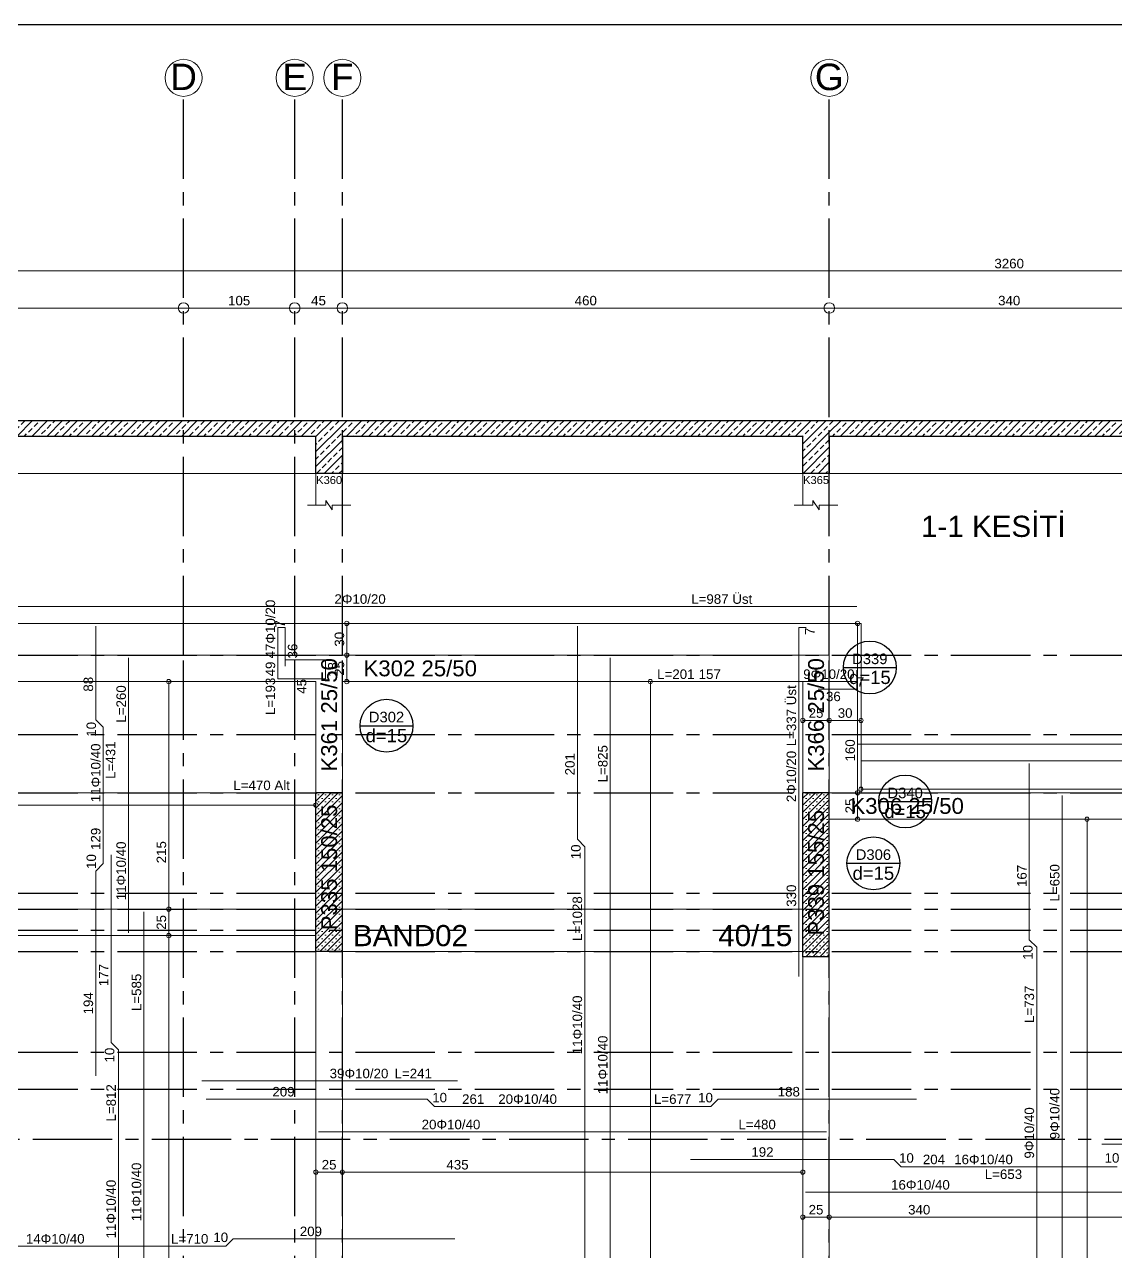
# Model space of a CAD drawing. Header units: millimetres. Extents: x 2232 to 85269, y -3593 to 5869.
# Drawn here: x 61744 to 62775, y 4709 to 5869 of the extents above; entities that cross this region are included whole.
import ezdxf

# ---------------------------------------------------------------- set-up
doc = ezdxf.new("R2010")
doc.units = ezdxf.units.MM
doc.linetypes.add('CENTER2', pattern=[112.5, 75, -12.5, 12.5, -12.5])
doc.linetypes.add('DASHDOT2', pattern=[12.7, 6.35, -3.175, 0, -3.175])
doc.layers.add('aks', color=251, linetype='DASHDOT2', lineweight=35)
for name, color, linetype in [('Donatı Topl. Uzun. Yazısı', 7, 'Continuous'), ('Donatı Uz. Yazısı', 7, 'Continuous'), ('Donatı Yazısı', 7, 'Continuous'), ('Donatı Çizgisi', 7, 'Continuous'), ('Döşeme', 7, 'Continuous'), ('Kiriş', 7, 'Continuous'), ('Panel', 7, 'Continuous'), ('Standart', 7, 'Continuous'), ('Statik Döşeme Kenarı', 7, 'Continuous'), ('Ölçülendirme', 7, 'Continuous')]:
    doc.layers.add(name, color=color, linetype=linetype)
doc.styles.add('arial_1_18', font='arial.ttf', dxfattribs={"height": 0.2})
pattern_1 = [(45, (0, 0), (-7.071068, 7.071068), []), (45, (7.071, 0), (-7.071068, 7.071068), [5, -2.5])]
pattern_2 = [(45, (0, 0), (-3.314563, 3.314563), []), (45, (3.3146, 0), (-3.314563, 3.314563), [0, -4.6875])]

# ---------------------------------------------------------------- blocks, each defined once
blk = doc.blocks.new('IDE612Entity5158')
at = {"layer": 'Standart', "color": 159, "linetype": 'CENTER2', "lineweight": -3}
blk.add_lwpolyline([(-80, 1872.5), (3310, 1872.5)], dxfattribs=at)
blk = doc.blocks.new('IDE612Entity5159')
at = {"layer": 'Standart', "linetype": 'Continuous', "lineweight": -3}
h = blk.add_hatch(dxfattribs=at)
h.set_pattern_fill('ANSI33', color=171, scale=40, style=0)
h.set_pattern_definition(pattern_1)
h.paths.add_polyline_path([(975, 2536.7), (550, 2536.7), (550, 2551.7), (975, 2551.7)])
h = blk.add_hatch(dxfattribs=at)
h.set_pattern_fill('ANSI33', color=171, scale=40, style=0)
h.set_pattern_definition(pattern_1)
h.paths.add_polyline_path([(1000, 2501.7), (975, 2501.7), (975, 2551.7), (1000, 2551.7)])
h = blk.add_hatch(dxfattribs=at)
h.set_pattern_fill('ANSI33', color=171, scale=40, style=0)
h.set_pattern_definition(pattern_1)
h.paths.add_polyline_path([(1435, 2536.7), (1000, 2536.7), (1000, 2551.7), (1435, 2551.7)])
h = blk.add_hatch(dxfattribs=at)
h.set_pattern_fill('ANSI33', color=171, scale=40, style=0)
h.set_pattern_definition(pattern_1)
h.paths.add_polyline_path([(1460, 2501.7), (1435, 2501.7), (1435, 2551.7), (1460, 2551.7)])
h = blk.add_hatch(dxfattribs=at)
h.set_pattern_fill('ANSI33', color=171, scale=40, style=0)
h.set_pattern_definition(pattern_1)
h.paths.add_polyline_path([(1800, 2536.7), (1460, 2536.7), (1460, 2551.7), (1800, 2551.7)])
at = {"layer": 'Standart', "color": 159, "linetype": 'Continuous', "lineweight": -3}
for points in [[(-30, 2551.7), (3260, 2551.7)], [(975, 2536.7), (550, 2536.7)], [(975, 2501.7), (975, 2536.7)], [(1435, 2536.7), (1000, 2536.7)], [(1000, 2536.7), (1000, 2501.7)], [(1435, 2501.7), (1435, 2536.7)], [(1800, 2536.7), (1460, 2536.7)], [(1460, 2536.7), (1460, 2501.7)], [(1000, 2501.7), (975, 2501.7)], [(1460, 2501.7), (1435, 2501.7)]]:
    blk.add_lwpolyline(points, dxfattribs=at)
at = {"layer": 'Standart', "color": 163, "linetype": 'Continuous', "lineweight": 5}
for points in [[(550, 2501.7), (975, 2501.7)], [(975, 2471.7), (975, 2501.7)], [(1000, 2471.7), (1000, 2501.7)], [(1000, 2501.7), (1435, 2501.7)], [(1435, 2471.7), (1435, 2501.7)], [(1460, 2471.7), (1460, 2501.7)], [(1460, 2501.7), (1800, 2501.7)]]:
    blk.add_lwpolyline(points, dxfattribs=at)
at = {"layer": 'Standart', "color": 1, "linetype": 'Continuous', "lineweight": 5}
for points in [[(967, 2471.7), (984.5, 2471.7)], [(984.5, 2471.7), (984.5, 2476.2)], [(984.5, 2476.2), (990.5, 2467.2)], [(990.5, 2467.2), (990.5, 2471.7)], [(990.5, 2471.7), (1008, 2471.7)], [(1427, 2471.7), (1444.5, 2471.7)], [(1444.5, 2471.7), (1444.5, 2476.2)], [(1444.5, 2476.2), (1450.5, 2467.2)], [(1450.5, 2467.2), (1450.5, 2471.7)], [(1450.5, 2471.7), (1468, 2471.7)]]:
    blk.add_lwpolyline(points, dxfattribs=at)
at = {"layer": 'Standart', "color": 250, "linetype": 'Continuous', "lineweight": 5, "style": 'arial_1_18'}
for s, p in [('K360', (975.3, 2491.7)), ('K365', (1435.3, 2491.7))]:
    blk.add_text(s, height=7.5, dxfattribs=at).set_placement(p)
at = {"layer": 'Standart', "color": 166, "linetype": 'Continuous', "lineweight": 5, "style": 'arial_1_18'}
blk.add_text('1-1 KESİTİ', height=20, dxfattribs=at).set_placement((1546.7, 2441.7))
blk = doc.blocks.new('IDE612Entity5177')
at = {"layer": 'Döşeme', "color": 117, "linetype": 'Continuous', "lineweight": -3}
blk.add_lwpolyline([(1476.7, 2133.3), (1526.7, 2133.3)], dxfattribs=at)
blk.add_circle((1501.7, 2133.3), 25, dxfattribs=at)
at = {"layer": 'Döşeme', "color": 178, "linetype": 'Continuous', "lineweight": -3, "style": 'arial_1_18'}
blk.add_text('D306', height=10, dxfattribs=at).set_placement((1485, 2136.5))
at = {"layer": 'Döşeme', "color": 164, "linetype": 'Continuous', "lineweight": -3, "style": 'arial_1_18'}
blk.add_text('d=15', height=12.5, dxfattribs=at).set_placement((1482, 2117.7))
blk = doc.blocks.new('IDE612Entity5178')
at = {"layer": 'Döşeme', "color": 117, "linetype": 'Continuous', "lineweight": -3}
blk.add_lwpolyline([(1016.7, 2263.3), (1066.7, 2263.3)], dxfattribs=at)
blk.add_circle((1041.7, 2263.3), 25, dxfattribs=at)
at = {"layer": 'Döşeme', "color": 178, "linetype": 'Continuous', "lineweight": -3, "style": 'arial_1_18'}
blk.add_text('D302', height=10, dxfattribs=at).set_placement((1025, 2266.5))
at = {"layer": 'Döşeme', "color": 164, "linetype": 'Continuous', "lineweight": -3, "style": 'arial_1_18'}
blk.add_text('d=15', height=12.5, dxfattribs=at).set_placement((1022, 2247.7))
blk = doc.blocks.new('IDE612Entity5181')
at = {"layer": 'Kiriş', "color": 4, "linetype": 'Continuous', "lineweight": 5}
blk.add_lwpolyline([(550, 2065), (975, 2065)], dxfattribs=at)
blk = doc.blocks.new('IDE612Entity5182')
at = {"layer": 'Kiriş', "color": 4, "linetype": 'Continuous', "lineweight": 5}
blk.add_lwpolyline([(550, 2090), (975, 2090)], dxfattribs=at)
blk = doc.blocks.new('IDE612Entity5193')
at = {"layer": 'aks', "color": 251, "linetype": 'CENTER2', "lineweight": -3}
blk.add_lwpolyline([(955, 2330), (955, 2858)], dxfattribs=at)
blk = doc.blocks.new('IDE612Entity5194')
at = {"layer": 'aks', "color": 251, "linetype": 'CENTER2', "lineweight": -3}
blk.add_lwpolyline([(955, 0), (955, 2330)], dxfattribs=at)
blk = doc.blocks.new('IDE612Entity5197')
at = {"layer": 'aks', "color": 30, "linetype": 'Continuous', "lineweight": 5}
blk.add_circle((955, 2875.5), 17.5, dxfattribs=at)
blk = doc.blocks.new('IDE612Entity5198')
at = {"layer": 'aks', "color": 1, "linetype": 'Continuous', "lineweight": 5, "style": 'arial_1_18'}
blk.add_text('E', height=25, dxfattribs=at).set_placement((943.4, 2863.9))
blk = doc.blocks.new('IDE612Entity5242')
at = {"layer": 'aks', "color": 251, "linetype": 'CENTER2', "lineweight": -3}
blk.add_lwpolyline([(1460, 2330), (1460, 2858)], dxfattribs=at)
blk = doc.blocks.new('IDE612Entity5243')
at = {"layer": 'aks', "color": 251, "linetype": 'CENTER2', "lineweight": -3}
blk.add_lwpolyline([(1460, 0), (1460, 2330)], dxfattribs=at)
blk = doc.blocks.new('IDE612Entity5246')
at = {"layer": 'aks', "color": 30, "linetype": 'Continuous', "lineweight": 5}
blk.add_circle((1460, 2875.5), 17.5, dxfattribs=at)
blk = doc.blocks.new('IDE612Entity5247')
at = {"layer": 'aks', "color": 1, "linetype": 'Continuous', "lineweight": 5, "style": 'arial_1_18'}
blk.add_text('G', height=25, dxfattribs=at).set_placement((1446.4, 2863.9))
blk = doc.blocks.new('IDE612Entity5249')
at = {"layer": 'aks', "color": 251, "linetype": 'CENTER2', "lineweight": -3}
blk.add_lwpolyline([(850, 2330), (850, 2858)], dxfattribs=at)
blk = doc.blocks.new('IDE612Entity5250')
at = {"layer": 'aks', "color": 251, "linetype": 'CENTER2', "lineweight": -3}
blk.add_lwpolyline([(850, 0), (850, 2330)], dxfattribs=at)
blk = doc.blocks.new('IDE612Entity5253')
at = {"layer": 'aks', "color": 30, "linetype": 'Continuous', "lineweight": 5}
blk.add_circle((850, 2875.5), 17.5, dxfattribs=at)
blk = doc.blocks.new('IDE612Entity5254')
at = {"layer": 'aks', "color": 1, "linetype": 'Continuous', "lineweight": 5, "style": 'arial_1_18'}
blk.add_text('D', height=25, dxfattribs=at).set_placement((837.4, 2863.9))
blk = doc.blocks.new('IDE612Entity5256')
at = {"layer": 'aks', "color": 251, "linetype": 'CENTER2', "lineweight": -3}
blk.add_lwpolyline([(1000, 2330), (1000, 2858)], dxfattribs=at)
blk = doc.blocks.new('IDE612Entity5257')
at = {"layer": 'aks', "color": 251, "linetype": 'CENTER2', "lineweight": -3}
blk.add_lwpolyline([(1000, 0), (1000, 2330)], dxfattribs=at)
blk = doc.blocks.new('IDE612Entity5260')
at = {"layer": 'aks', "color": 30, "linetype": 'Continuous', "lineweight": 5}
blk.add_circle((1000, 2875.5), 17.5, dxfattribs=at)
blk = doc.blocks.new('IDE612Entity5261')
at = {"layer": 'aks', "color": 1, "linetype": 'Continuous', "lineweight": 5, "style": 'arial_1_18'}
blk.add_text('F', height=25, dxfattribs=at).set_placement((989.3, 2863.9))
blk = doc.blocks.new('IDE612Entity5460')
at = {"layer": 'aks', "color": 251, "linetype": 'CENTER2', "lineweight": -3}
blk.add_lwpolyline([(0, 1920), (3260, 1920)], dxfattribs=at)
blk = doc.blocks.new('IDE612Entity5467')
at = {"layer": 'aks', "color": 251, "linetype": 'CENTER2', "lineweight": -3}
blk.add_lwpolyline([(0, 2070), (3260, 2070)], dxfattribs=at)
blk = doc.blocks.new('IDE612Entity5474')
at = {"layer": 'aks', "color": 251, "linetype": 'CENTER2', "lineweight": -3}
blk.add_lwpolyline([(0, 2090), (3260, 2090)], dxfattribs=at)
blk = doc.blocks.new('IDE612Entity5481')
at = {"layer": 'aks', "color": 251, "linetype": 'CENTER2', "lineweight": -3}
blk.add_lwpolyline([(0, 1955), (3260, 1955)], dxfattribs=at)
blk = doc.blocks.new('IDE612Entity5488')
at = {"layer": 'aks', "color": 251, "linetype": 'CENTER2', "lineweight": -3}
blk.add_lwpolyline([(0, 2105), (3260, 2105)], dxfattribs=at)
blk = doc.blocks.new('IDE612Entity5495')
at = {"layer": 'aks', "color": 251, "linetype": 'CENTER2', "lineweight": -3}
blk.add_lwpolyline([(0, 2050), (3260, 2050)], dxfattribs=at)
blk = doc.blocks.new('IDE612Entity5502')
at = {"layer": 'aks', "color": 251, "linetype": 'CENTER2', "lineweight": -3}
blk.add_lwpolyline([(0, 2200), (3260, 2200)], dxfattribs=at)
blk = doc.blocks.new('IDE612Entity5509')
at = {"layer": 'aks', "color": 251, "linetype": 'CENTER2', "lineweight": -3}
blk.add_lwpolyline([(0, 2255), (3260, 2255)], dxfattribs=at)
blk = doc.blocks.new('IDE612Entity5516')
at = {"layer": 'aks', "color": 251, "linetype": 'CENTER2', "lineweight": -3}
blk.add_lwpolyline([(0, 2330), (3260, 2330)], dxfattribs=at)
blk = doc.blocks.new('IDE612Entity5582')
at = {"layer": 'Panel', "linetype": 'Continuous', "lineweight": 5}
h = blk.add_hatch(dxfattribs=at)
h.set_pattern_fill('SACNCR', color=163, scale=50, style=0)
h.set_pattern_definition(pattern_2)
h.paths.add_polyline_path([(975, 2050), (975, 2200), (1000, 2200), (1000, 2050)])
blk = doc.blocks.new('IDE612Entity5583')
at = {"layer": 'Panel', "color": 164, "linetype": 'Continuous', "lineweight": -3}
blk.add_lwpolyline([(1000, 2050), (975, 2050)], dxfattribs=at)
blk = doc.blocks.new('IDE612Entity5584')
at = {"layer": 'Panel', "color": 164, "linetype": 'Continuous', "lineweight": -3}
blk.add_lwpolyline([(1000, 2050), (1000, 2200)], dxfattribs=at)
blk = doc.blocks.new('IDE612Entity5585')
at = {"layer": 'Panel', "color": 164, "linetype": 'Continuous', "lineweight": -3}
blk.add_lwpolyline([(1000, 2200), (975, 2200)], dxfattribs=at)
blk = doc.blocks.new('IDE612Entity5586')
at = {"layer": 'Panel', "color": 164, "linetype": 'Continuous', "lineweight": -3}
blk.add_lwpolyline([(975, 2050), (975, 2200)], dxfattribs=at)
blk = doc.blocks.new('IDE612Entity5587')
at = {"layer": 'Panel', "color": 159, "linetype": 'Continuous', "lineweight": -3, "style": 'arial_1_18'}
blk.add_text('P335 150/25', height=15, rotation=90, dxfattribs=at).set_placement((995, 2070))
blk = doc.blocks.new('IDE612Entity5588')
at = {"layer": 'Panel', "linetype": 'Continuous', "lineweight": 5}
h = blk.add_hatch(dxfattribs=at)
h.set_pattern_fill('SACNCR', color=163, scale=50, style=0)
h.set_pattern_definition(pattern_2)
h.paths.add_polyline_path([(1435, 2045), (1435, 2200), (1460, 2200), (1460, 2045)])
blk = doc.blocks.new('IDE612Entity5589')
at = {"layer": 'Panel', "color": 164, "linetype": 'Continuous', "lineweight": -3}
blk.add_lwpolyline([(1460, 2045), (1435, 2045)], dxfattribs=at)
blk = doc.blocks.new('IDE612Entity5590')
at = {"layer": 'Panel', "color": 164, "linetype": 'Continuous', "lineweight": -3}
blk.add_lwpolyline([(1460, 2045), (1460, 2200)], dxfattribs=at)
blk = doc.blocks.new('IDE612Entity5591')
at = {"layer": 'Panel', "color": 164, "linetype": 'Continuous', "lineweight": -3}
blk.add_lwpolyline([(1460, 2200), (1435, 2200)], dxfattribs=at)
blk = doc.blocks.new('IDE612Entity5592')
at = {"layer": 'Panel', "color": 164, "linetype": 'Continuous', "lineweight": -3}
blk.add_lwpolyline([(1435, 2045), (1435, 2200)], dxfattribs=at)
blk = doc.blocks.new('IDE612Entity5593')
at = {"layer": 'Panel', "color": 159, "linetype": 'Continuous', "lineweight": -3, "style": 'arial_1_18'}
blk.add_text('P339 155/25', height=15, rotation=90, dxfattribs=at).set_placement((1455, 2065))
blk = doc.blocks.new('IDE612Entity5672')
at = {"layer": 'Kiriş', "color": 4, "linetype": 'Continuous', "lineweight": 5}
blk.add_lwpolyline([(1000, 2200), (1000, 2305)], dxfattribs=at)
blk = doc.blocks.new('IDE612Entity5673')
at = {"layer": 'Kiriş', "color": 4, "linetype": 'Continuous', "lineweight": 5}
blk.add_lwpolyline([(975, 2200), (975, 2305)], dxfattribs=at)
blk = doc.blocks.new('IDE612Entity5674')
at = {"layer": 'Kiriş', "color": 159, "linetype": 'Continuous', "lineweight": 5, "style": 'arial_1_18'}
blk.add_text('K361 25/50', height=15, rotation=90, dxfattribs=at).set_placement((995, 2220))
blk = doc.blocks.new('IDE612Entity5675')
at = {"layer": 'Kiriş', "color": 4, "linetype": 'Continuous', "lineweight": 5}
blk.add_lwpolyline([(1460, 2200), (1460, 2330)], dxfattribs=at)
blk = doc.blocks.new('IDE612Entity5676')
at = {"layer": 'Kiriş', "color": 4, "linetype": 'Continuous', "lineweight": 5}
blk.add_lwpolyline([(1435, 2200), (1435, 2305)], dxfattribs=at)
blk = doc.blocks.new('IDE612Entity5677')
at = {"layer": 'Kiriş', "color": 159, "linetype": 'Continuous', "lineweight": 5, "style": 'arial_1_18'}
blk.add_text('K366 25/50', height=15, rotation=90, dxfattribs=at).set_placement((1455, 2220))
blk = doc.blocks.new('IDE612Entity5717')
at = {"layer": 'Kiriş', "color": 4, "linetype": 'Continuous', "lineweight": 5}
blk.add_lwpolyline([(550, 2305), (975, 2305)], dxfattribs=at)
blk = doc.blocks.new('IDE612Entity5718')
at = {"layer": 'Kiriş', "color": 4, "linetype": 'Continuous', "lineweight": 5}
blk.add_lwpolyline([(525, 2330), (1000, 2330)], dxfattribs=at)
blk = doc.blocks.new('IDE612Entity5720')
at = {"layer": 'Kiriş', "color": 4, "linetype": 'Continuous', "lineweight": 5}
blk.add_lwpolyline([(1000, 2305), (1435, 2305)], dxfattribs=at)
blk = doc.blocks.new('IDE612Entity5721')
at = {"layer": 'Kiriş', "color": 4, "linetype": 'Continuous', "lineweight": 5}
blk.add_lwpolyline([(1000, 2330), (1460, 2330)], dxfattribs=at)
blk = doc.blocks.new('IDE612Entity5722')
at = {"layer": 'Kiriş', "color": 159, "linetype": 'Continuous', "lineweight": 5, "style": 'arial_1_18'}
blk.add_text('K302 25/50', height=15, dxfattribs=at).set_placement((1020, 2310))
blk = doc.blocks.new('IDE612Entity5723')
at = {"layer": 'Kiriş', "color": 4, "linetype": 'Continuous', "lineweight": 5}
blk.add_lwpolyline([(1460, 2175), (1800, 2175)], dxfattribs=at)
blk = doc.blocks.new('IDE612Entity5724')
at = {"layer": 'Kiriş', "color": 4, "linetype": 'Continuous', "lineweight": 5}
blk.add_lwpolyline([(1460, 2200), (1490, 2200)], dxfattribs=at)
blk = doc.blocks.new('IDE612Entity5725')
at = {"layer": 'Kiriş', "color": 4, "linetype": 'Continuous', "lineweight": 5}
blk.add_lwpolyline([(1490, 2200), (1800, 2200)], dxfattribs=at)
blk = doc.blocks.new('IDE612Entity5726')
at = {"layer": 'Kiriş', "color": 159, "linetype": 'Continuous', "lineweight": 5, "style": 'arial_1_18'}
blk.add_text('K306 25/50', height=15, dxfattribs=at).set_placement((1480, 2180))
blk = doc.blocks.new('IDE612Entity5748')
at = {"layer": 'Kiriş', "color": 4, "linetype": 'Continuous', "lineweight": 5}
blk.add_lwpolyline([(1000, 1525), (1000, 2050)], dxfattribs=at)
blk = doc.blocks.new('IDE612Entity5749')
at = {"layer": 'Kiriş', "color": 4, "linetype": 'Continuous', "lineweight": 5}
blk.add_lwpolyline([(975, 1525), (975, 2050)], dxfattribs=at)
blk = doc.blocks.new('IDE612Entity5751')
at = {"layer": 'Kiriş', "color": 4, "linetype": 'Continuous', "lineweight": 5}
blk.add_lwpolyline([(1460, 1570), (1460, 2045)], dxfattribs=at)
blk = doc.blocks.new('IDE612Entity5752')
at = {"layer": 'Kiriş', "color": 4, "linetype": 'Continuous', "lineweight": 5}
blk.add_lwpolyline([(1435, 1570), (1435, 2045)], dxfattribs=at)
blk = doc.blocks.new('IDE612Entity6110')
at = {"layer": 'Statik Döşeme Kenarı', "color": 1, "linetype": 'Continuous', "lineweight": 5}
blk.add_lwpolyline([(1490, 2230), (3260, 2230)], dxfattribs=at)
blk = doc.blocks.new('IDE612Entity6111')
at = {"layer": 'Statik Döşeme Kenarı', "color": 1, "linetype": 'Continuous', "lineweight": 5}
blk.add_lwpolyline([(1490, 2230), (1490, 2330)], dxfattribs=at)
blk = doc.blocks.new('IDE612Entity6112')
at = {"layer": 'Statik Döşeme Kenarı', "color": 1, "linetype": 'Continuous', "lineweight": 5}
blk.add_lwpolyline([(1490, 2330), (1490, 2360)], dxfattribs=at)
blk = doc.blocks.new('IDE612Entity6113')
at = {"layer": 'Statik Döşeme Kenarı', "color": 1, "linetype": 'Continuous', "lineweight": 5}
blk.add_lwpolyline([(525, 2360), (1490, 2360)], dxfattribs=at)
blk = doc.blocks.new('IDE612Entity6136')
at = {"layer": 'Statik Döşeme Kenarı', "color": 1, "linetype": 'Continuous', "lineweight": 5}
blk.add_lwpolyline([(1460, 2330), (1460, 2360)], dxfattribs=at)
blk = doc.blocks.new('IDE612Entity6137')
at = {"layer": 'Statik Döşeme Kenarı', "color": 1, "linetype": 'Continuous', "lineweight": 5}
blk.add_lwpolyline([(1490, 2200), (1490, 2230)], dxfattribs=at)
blk = doc.blocks.new('IDE612Entity6138')
at = {"layer": 'Döşeme', "color": 117, "linetype": 'Continuous', "lineweight": -3}
blk.add_lwpolyline([(1506.7, 2191.7), (1556.7, 2191.7)], dxfattribs=at)
blk.add_circle((1531.7, 2191.7), 25, dxfattribs=at)
at = {"layer": 'Döşeme', "color": 178, "linetype": 'Continuous', "lineweight": -3, "style": 'arial_1_18'}
blk.add_text('D340', height=10, dxfattribs=at).set_placement((1515, 2194.8))
at = {"layer": 'Döşeme', "color": 164, "linetype": 'Continuous', "lineweight": -3, "style": 'arial_1_18'}
blk.add_text('d=15', height=12.5, dxfattribs=at).set_placement((1512, 2176))
blk = doc.blocks.new('IDE612Entity6139')
at = {"layer": 'Döşeme', "color": 117, "linetype": 'Continuous', "lineweight": -3}
blk.add_lwpolyline([(1473.3, 2318.3), (1523.3, 2318.3)], dxfattribs=at)
blk.add_circle((1498.3, 2318.3), 25, dxfattribs=at)
at = {"layer": 'Döşeme', "color": 178, "linetype": 'Continuous', "lineweight": -3, "style": 'arial_1_18'}
blk.add_text('D339', height=10, dxfattribs=at).set_placement((1481.6, 2321.5))
at = {"layer": 'Döşeme', "color": 164, "linetype": 'Continuous', "lineweight": -3, "style": 'arial_1_18'}
blk.add_text('d=15', height=12.5, dxfattribs=at).set_placement((1478.7, 2302.7))
blk = doc.blocks.new('IDE612Entity6183')
at = {"layer": 'Kiriş', "color": 231, "linetype": 'Continuous', "lineweight": 5}
blk.add_lwpolyline([(1000, 2090), (1435, 2090)], dxfattribs=at)
blk = doc.blocks.new('IDE612Entity6184')
at = {"layer": 'Kiriş', "color": 231, "linetype": 'Continuous', "lineweight": 5}
blk.add_lwpolyline([(975, 2050), (1000, 2050)], dxfattribs=at)
blk = doc.blocks.new('IDE612Entity6185')
at = {"layer": 'Kiriş', "color": 231, "linetype": 'Continuous', "lineweight": 5}
blk.add_lwpolyline([(1000, 2050), (1435, 2050)], dxfattribs=at)
blk = doc.blocks.new('IDE612Entity6186')
at = {"layer": 'Kiriş', "color": 231, "linetype": 'Continuous', "lineweight": 5}
blk.add_lwpolyline([(975, 2050), (975, 2065)], dxfattribs=at)
blk = doc.blocks.new('IDE612Entity6187')
at = {"layer": 'Kiriş', "color": 231, "linetype": 'Continuous', "lineweight": 5}
blk.add_lwpolyline([(975, 2065), (975, 2090)], dxfattribs=at)
blk = doc.blocks.new('IDE612Entity6188')
at = {"layer": 'Kiriş', "color": 231, "linetype": 'Continuous', "lineweight": 5}
blk.add_lwpolyline([(1460, 2050), (1460, 2090)], dxfattribs=at)
blk = doc.blocks.new('IDE612Entity6189')
at = {"layer": 'Kiriş', "color": 166, "linetype": 'Continuous', "lineweight": 5, "style": 'arial_1_18'}
blk.add_text('BAND02', height=20, dxfattribs=at).set_placement((1010, 2055))
blk = doc.blocks.new('IDE612Entity6190')
at = {"layer": 'Kiriş', "color": 166, "linetype": 'Continuous', "lineweight": 5, "style": 'arial_1_18'}
blk.add_text('40/15', height=20, dxfattribs=at).set_placement((1355.1, 2055))
blk = doc.blocks.new('IDE612Entity6482')
at = {"layer": 'Ölçülendirme', "color": 1, "linetype": 'Continuous', "lineweight": 5}
for points in [[(-8, 2693), (3268, 2693)], [(-8, 2658), (3268, 2658)]]:
    blk.add_lwpolyline(points, dxfattribs=at)
for centre in [(850, 2658), (955, 2658), (1000, 2658), (1460, 2658)]:
    blk.add_circle(centre, 5, dxfattribs=at)
at = {"layer": 'Ölçülendirme', "color": 1, "linetype": 'Continuous', "lineweight": 5, "style": 'arial_1_18'}
for s, p in [('3260', (1616, 2695.5)), ('105', (892, 2660.5)), ('45', (970.5, 2660.5)), ('460', (1219.5, 2660.5)), ('340', (1619.5, 2660.5))]:
    blk.add_text(s, height=9, dxfattribs=at).set_placement(p)
blk = doc.blocks.new('IDE612Entity6497')
at = {"layer": 'Donatı Çizgisi', "color": 5, "linetype": 'Continuous', "lineweight": 5}
for points in [[(499, 2376), (1486, 2376)], [(767, 2269), (767, 2357.5)], [(946, 2356), (939, 2356)], [(939, 2356), (939, 2307.5)], [(946, 2319.6), (946, 2356)], [(1222, 2156), (1222, 2357.5)], [(1431.2, 2026.2), (1431.2, 2356)], [(1431.2, 2356), (1438.2, 2356)], [(798, 2067.5), (798, 2327.5)], [(984, 2325.5), (945.8, 2325.5)], [(984, 2307.5), (984, 2325.5)], [(1253, 1502.5), (1253, 2327.5)], [(939, 2307.5), (984, 2307.5)], [(1486, 2305), (1328.8, 2305)], [(1449.6, 2298), (1486, 2298)], [(1486, 2298), (1486, 2305)], [(774, 2262), (767, 2269)], [(774, 2133), (774, 2262)], [(1486.5, 2246), (2686.5, 2246)], [(1649, 2061), (1649, 2227.5)], [(527.5, 2200), (997.5, 2200)], [(1680, 1547.5), (1680, 2197.5)], [(1229, 2149), (1222, 2156)], [(1229, 1681), (1229, 2149)], [(781.5, 1964), (781.5, 2141.2)], [(767, 2126), (774, 2133)], [(767, 1932.5), (767, 2126)], [(812.5, 1502.5), (812.5, 2087.5)], [(1656, 2054), (1649, 2061)], [(1656, 1691), (1656, 2054)], [(788.5, 1957), (781.5, 1964)], [(788.5, 1633), (788.5, 1957)], [(867.3, 1927.7), (1108.8, 1927.7)], [(871.3, 1910.5), (1080, 1910.5)], [(1080, 1910.5), (1087, 1903.5)], [(1087, 1903.5), (1348, 1903.5)], [(1348, 1903.5), (1355, 1910.5)], [(1355, 1910.5), (1542.5, 1910.5)], [(977.5, 1879.5), (1457.5, 1879.5)], [(1717.5, 1868), (1941, 1868)], [(1328.8, 1853.5), (1521, 1853.5)], [(1521, 1853.5), (1528, 1846.5)], [(1528, 1846.5), (1732, 1846.5)], [(1437.5, 1822.5), (1822.5, 1822.5)], [(890, 1771.5), (897, 1778.5)], [(897, 1778.5), (1106.3, 1778.5)], [(635, 1771.5), (890, 1771.5)]]:
    blk.add_lwpolyline(points, dxfattribs=at)
at = {"layer": 'Donatı Topl. Uzun. Yazısı', "color": 1, "linetype": 'Continuous', "lineweight": 5, "style": 'arial_1_18'}
for s, p in [('L=987 Üst', (1329.6, 2378.5)), ('L=201', (1297.4, 2307.5)), ('L=470 Alt', (897, 2202.5)), ('L=241', (1049.3, 1930.2)), ('L=677', (1294.4, 1906)), ('L=480', (1374.2, 1882)), ('L=653', (1606.9, 1835)), ('L=710', (838.1, 1774))]:
    blk.add_text(s, height=9, dxfattribs=at).set_placement(p)
for s, p in [('L=193', (936.5, 2273.4)), ('L=260', (795.5, 2266.2)), ('L=337 Üst', (1428.7, 2243.9)), ('L=431', (785.5, 2213.1)), ('L=825', (1250.5, 2209.7)), ('L=650', (1677.5, 2097.2)), ('L=1028', (1226.5, 2059.9)), ('L=585', (810, 1993.7)), ('L=737', (1653.5, 1982.4)), ('L=812', (786, 1889.3))]:
    blk.add_text(s, height=9, rotation=90, dxfattribs=at).set_placement(p)
at = {"layer": 'Donatı Uz. Yazısı', "color": 5, "linetype": 'Continuous', "lineweight": 5, "style": 'arial_1_18'}
for s, p in [('7', (945.8, 2356)), ('7', (1446.2, 2349)), ('36', (957.5, 2326.9)), ('49', (936.5, 2309.9)), ('18', (995.5, 2309.5)), ('88', (764.5, 2295.5)), ('45', (966, 2293.5)), ('10', (767.3, 2252.9)), ('201', (1219.5, 2216.4)), ('129', (771.5, 2145.9)), ('10', (1225.1, 2137.1)), ('10', (767.3, 2128)), ('167', (1646.5, 2110.9)), ('330', (1428.7, 2092.2)), ('10', (1652.1, 2042.1)), ('177', (779, 2017.2)), ('194', (764.5, 1990.5)), ('10', (784.6, 1945.1))]:
    blk.add_text(s, height=9, rotation=90, dxfattribs=at).set_placement(p)
for s, p in [('157', (1336.6, 2307.5)), ('7', (1486, 2300.1)), ('36', (1456.9, 2286.5)), ('209', (933.9, 1913)), ('10', (1084.9, 1907.4)), ('261', (1113.1, 1906)), ('10', (1336.1, 1907.4)), ('188', (1411.3, 1913)), ('192', (1386.4, 1856)), ('10', (1525.9, 1850.4)), ('204', (1548.4, 1849)), ('10', (1720.1, 1850.4)), ('209', (959.8, 1781)), ('10', (878.1, 1775.4))]:
    blk.add_text(s, height=9, dxfattribs=at).set_placement(p)
at = {"layer": 'Donatı Yazısı', "color": 5, "linetype": 'Continuous', "lineweight": 5, "style": 'arial_1_18'}
for s, p in [('47Φ10/20', (936.5, 2326.9)), ('11Φ10/40', (771.5, 2191)), ('2Φ10/20', (1428.7, 2191.1)), ('11Φ10/40', (795.5, 2098.4)), ('11Φ10/40', (1226.5, 1952.9)), ('11Φ10/40', (1250.5, 1915)), ('9Φ10/40', (1677.5, 1872.5)), ('9Φ10/40', (1653.5, 1854.3)), ('11Φ10/40', (810, 1795)), ('11Φ10/40', (786, 1778.8))]:
    blk.add_text(s, height=9, rotation=90, dxfattribs=at).set_placement(p)
for s, p in [('2Φ10/20', (992.5, 2378.5)), ('9Φ10/20', (1435.4, 2307.5)), ('39Φ10/20', (988, 1930.2)), ('20Φ10/40', (1147.3, 1906)), ('20Φ10/40', (1074.9, 1882)), ('16Φ10/40', (1578, 1849)), ('16Φ10/40', (1518.4, 1825)), ('14Φ10/40', (701, 1774))]:
    blk.add_text(s, height=9, dxfattribs=at).set_placement(p)
blk = doc.blocks.new('IDE612Entity6498')
at = {"layer": 'Ölçülendirme', "color": 1, "linetype": 'Continuous', "lineweight": 5}
for points in [[(1004.2, 2305), (1004.2, 2360)], [(1486.7, 2175), (1486.7, 2360)], [(836, 2065), (836, 2305)], [(1291, 1500), (1291, 2305)], [(1435, 2268.3), (1490, 2268.3)], [(1490, 2203.3), (3260, 2203.3)], [(525, 2188.3), (975, 2188.3)], [(1703.5, 1545), (1703.5, 2175)], [(836, 1500), (836, 2065)], [(975, 1841.5), (1435, 1841.5)], [(1435, 1799), (1800, 1799)]]:
    blk.add_lwpolyline(points, dxfattribs=at)
for centre in [(1004.2, 2360), (1486.7, 2360), (1004.2, 2330), (836, 2305), (1004.2, 2305), (1291, 2305), (1435, 2268.3), (1460, 2268.3), (1490, 2268.3), (1490, 2203.3), (1486.7, 2200), (975, 2188.3), (1486.7, 2175), (1703.5, 2175), (836, 2090), (836, 2065), (836, 2065), (975, 1841.5), (1000, 1841.5), (1435, 1841.5), (1435, 1799), (1460, 1799)]:
    blk.add_circle(centre, 2, dxfattribs=at)
at = {"layer": 'Ölçülendirme', "color": 1, "linetype": 'Continuous', "lineweight": 5, "style": 'arial_1_18'}
for s, p in [('30', (1001.7, 2338)), ('25', (1001.7, 2310.5)), ('160', (1484.2, 2229.5)), ('25', (1484.2, 2180.5)), ('215', (833.5, 2133.3)), ('25', (833.5, 2070.5))]:
    blk.add_text(s, height=9, rotation=90, dxfattribs=at).set_placement(p)
for s, p in [('25', (1440.5, 2270.8)), ('30', (1468, 2270.8)), ('25', (980.5, 1844)), ('435', (1098.3, 1844)), ('25', (1440.5, 1801.5)), ('340', (1534.5, 1801.5))]:
    blk.add_text(s, height=9, dxfattribs=at).set_placement(p)

msp = doc.modelspace()

# ---------------------------------------------------------------- linework, layer by layer
msp.add_line((3332.4, 5868.7), (79990.7, 5868.7))

# ---------------------------------------------------------------- block references
at = {"layer": 'aks'}
for name in ['IDE612Entity5253', 'IDE612Entity5254', 'IDE612Entity5197', 'IDE612Entity5198', 'IDE612Entity5260', 'IDE612Entity5261', 'IDE612Entity5246', 'IDE612Entity5247', 'IDE612Entity5249', 'IDE612Entity5193', 'IDE612Entity5256', 'IDE612Entity5242', 'IDE612Entity5516', 'IDE612Entity5250', 'IDE612Entity5194', 'IDE612Entity5257', 'IDE612Entity5243', 'IDE612Entity5509', 'IDE612Entity5502', 'IDE612Entity5488', 'IDE612Entity5474', 'IDE612Entity5467', 'IDE612Entity5495', 'IDE612Entity5481', 'IDE612Entity5460']:
    msp.add_blockref(name, (61044.6, 2942.9), dxfattribs=at)
at = {"layer": 'Döşeme'}
for name in ['IDE612Entity6139', 'IDE612Entity5178', 'IDE612Entity6138', 'IDE612Entity5177']:
    msp.add_blockref(name, (61044.6, 2942.9), dxfattribs=at)
at = {"layer": 'Kiriş'}
for name in ['IDE612Entity5718', 'IDE612Entity5674', 'IDE612Entity5721', 'IDE612Entity5722', 'IDE612Entity5677', 'IDE612Entity5675', 'IDE612Entity5717', 'IDE612Entity5673', 'IDE612Entity5672', 'IDE612Entity5720', 'IDE612Entity5676', 'IDE612Entity5724', 'IDE612Entity5726', 'IDE612Entity5725', 'IDE612Entity5723', 'IDE612Entity5182', 'IDE612Entity6187', 'IDE612Entity6183', 'IDE612Entity6188', 'IDE612Entity6189', 'IDE612Entity6190', 'IDE612Entity5181', 'IDE612Entity6186', 'IDE612Entity5749', 'IDE612Entity6184', 'IDE612Entity5748', 'IDE612Entity6185', 'IDE612Entity5752', 'IDE612Entity5751']:
    msp.add_blockref(name, (61044.6, 2942.9), dxfattribs=at)
at = {"layer": 'Panel'}
for name in ['IDE612Entity5582', 'IDE612Entity5585', 'IDE612Entity5586', 'IDE612Entity5584', 'IDE612Entity5588', 'IDE612Entity5591', 'IDE612Entity5592', 'IDE612Entity5590', 'IDE612Entity5587', 'IDE612Entity5593', 'IDE612Entity5583', 'IDE612Entity5589']:
    msp.add_blockref(name, (61044.6, 2942.9), dxfattribs=at)
at = {"layer": 'Standart'}
for name in ['IDE612Entity6482', 'IDE612Entity5159', 'IDE612Entity6497', 'IDE612Entity6498', 'IDE612Entity5158']:
    msp.add_blockref(name, (61044.6, 2942.9), dxfattribs=at)
at = {"layer": 'Statik Döşeme Kenarı'}
for name in ['IDE612Entity6113', 'IDE612Entity6136', 'IDE612Entity6112', 'IDE612Entity6111', 'IDE612Entity6110', 'IDE612Entity6137']:
    msp.add_blockref(name, (61044.6, 2942.9), dxfattribs=at)

doc.saveas('drawing.dxf')
